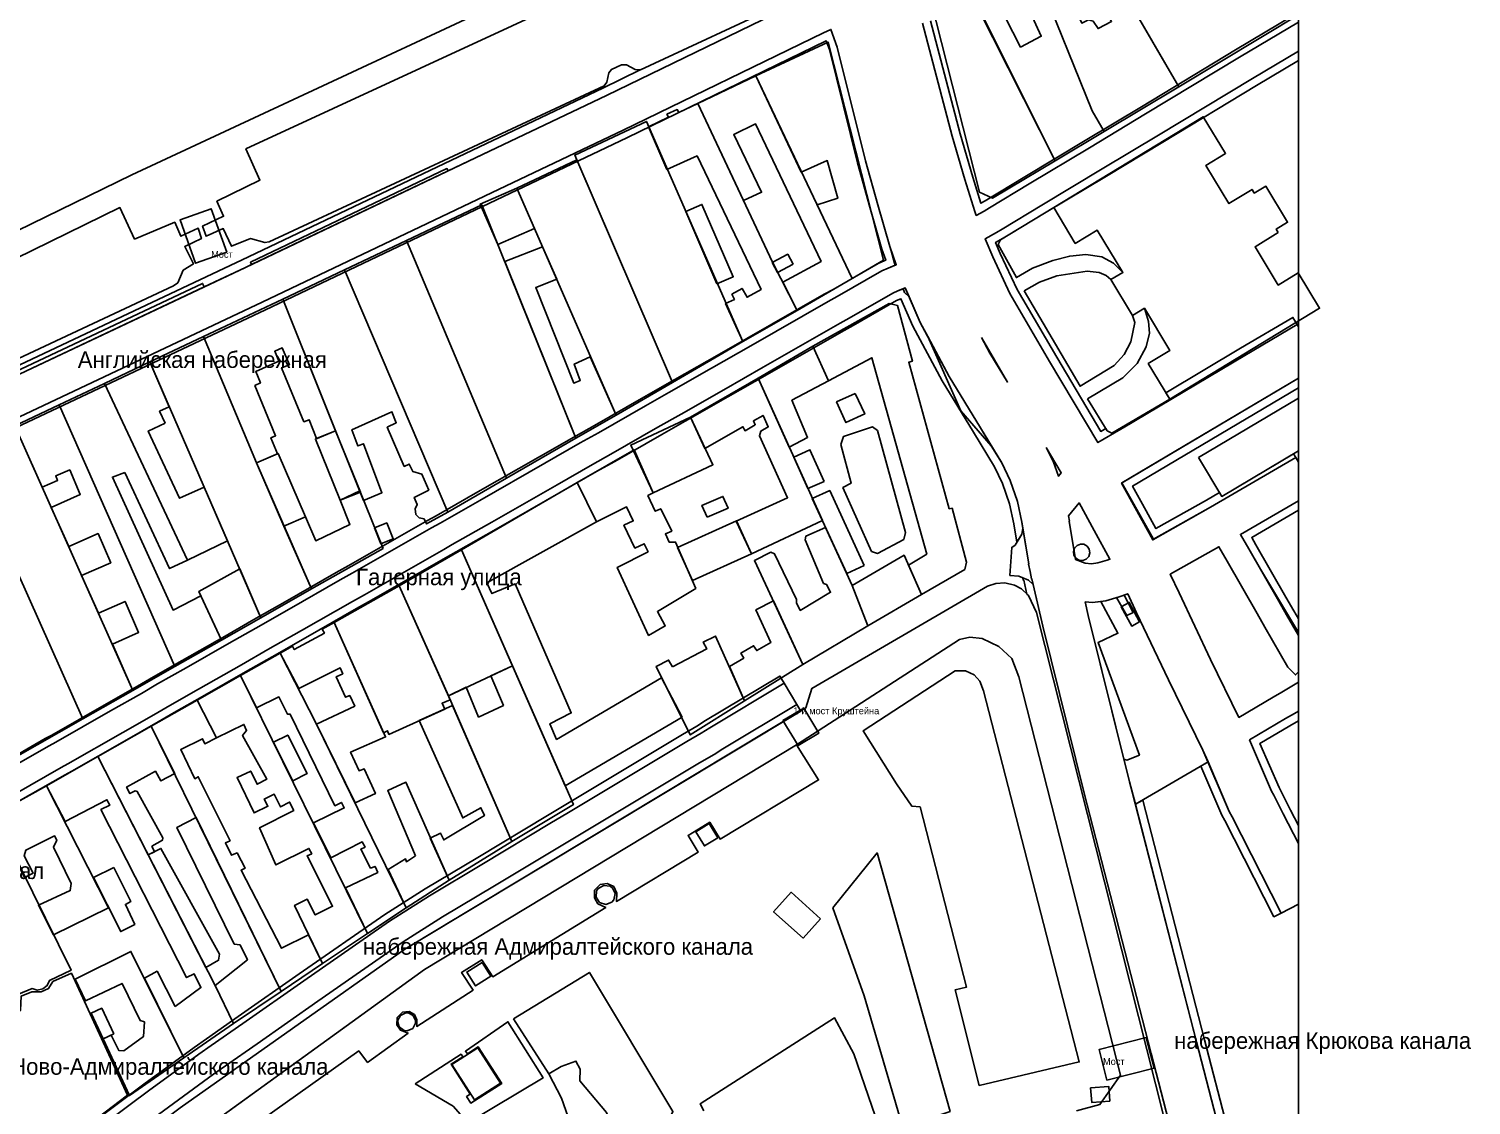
# Model space of a CAD drawing. Extents: x -1571 to 863, y -881 to 2148.
# Drawn here: x 339 to 863, y 1419 to 1810 of the extents above; entities that cross this region are included whole.
import ezdxf

# ---------------------------------------------------------------- set-up
doc = ezdxf.new("R2010")
doc.units = 0
for name, color, linetype in [('AREAS', 62, 'CONTINUOUS'), ('BRIDGES', 34, 'CONTINUOUS'), ('BUILDINGS_CONTEXT', 9, 'CONTINUOUS'), ('LABELS', 7, 'CONTINUOUS'), ('LAND_EDGE', 8, 'CONTINUOUS'), ('ROADS_CITY', 8, 'CONTINUOUS'), ('SIDEWALKS', 9, 'CONTINUOUS'), ('WATER', 5, 'CONTINUOUS')]:
    doc.layers.add(name, color=color, linetype=linetype)

msp = doc.modelspace()

# ---------------------------------------------------------------- linework, layer by layer
at = {"layer": 'AREAS'}
for points in [[(419.7, 1725.3), (420.091, 1724.468), (491.394, 1758.437), (491, 1759.3)], [(691, 1731.7), (697.7, 1719.7), (703.5, 1723.1), (710.9, 1725.9), (717, 1727.5), (722.9, 1728.1), (728.7, 1727.2), (732.9, 1725), (736.3, 1721.6), (727, 1736.9), (719, 1732.1), (711.2, 1745.1), (691.9, 1733.4)], [(652.241, 1729.478), (653.4, 1724.9), (653.647, 1724.192), (654.047, 1724.36)], [(270.5, 1655.5), (271.231, 1654.184), (402.896, 1716.341), (402.3, 1717.6)], [(700.5, 1714.9), (720.8, 1680.3), (733.2, 1687.8), (736.8, 1691.8), (739.2, 1696.4), (740.6, 1703.4), (739.8, 1706), (731.9, 1719), (730.2, 1720.5), (727.7, 1721.6), (723.3, 1722), (712.3, 1720.3), (706.1, 1718.1)], [(656.619, 1715.679), (657.1, 1714.3), (658.722, 1712.751), (657.336, 1715.98)], [(723.5, 1675.7), (730.6, 1664.1), (732.3, 1663.2), (753.3, 1675.6), (745.5, 1688.5), (753.4, 1693.3), (744.1, 1708.6), (745.6, 1703.8), (746, 1699.6), (744.8, 1694.6), (741.5, 1688.5), (736.3, 1683.3)], [(665.471, 1698.332), (677.5, 1671.3), (688.556, 1658.686), (684.63, 1665.195), (673.324, 1683.77)], [(684.963, 1698.004), (688.076, 1692.23), (694.442, 1681.772)], [(763.8, 1654.4), (772.2, 1640.3), (800, 1656.8), (800, 1676)], [(634, 1659.1), (637.7, 1645.1), (634.7, 1643.5), (645.1, 1620.3), (647.2, 1619.6), (656.8, 1624.7), (657.4, 1627.2), (647.3, 1664.2), (645.4, 1665.5), (634.9, 1662)], [(708.505, 1658.065), (711.161, 1652.678), (712.902, 1647.628), (713.958, 1648.881)], [(735.828, 1645.129), (740.755, 1636.083), (747.125, 1624.513), (747.472, 1624.71), (735.893, 1645.168)], [(716.516, 1633.295), (716.932, 1631.288), (716.828, 1631.266), (719.17, 1617.371), (722.684, 1616.077), (724.965, 1615.848), (727.227, 1616.163), (730.632, 1617.159), (731.58, 1617.5), (725.845, 1627.917), (720.403, 1637.907)], [(695.3, 1611.6), (698.6, 1611.3), (702, 1609.9), (703.744, 1608.32), (703.276, 1610.356), (703.117, 1610.329), (702.66, 1613.041), (702.044, 1615.722), (702.202, 1615.758), (700.025, 1628.676), (699.6, 1626.6), (697.2, 1622.6), (696, 1621.8)], [(753.517, 1612.045), (756.685, 1605.332), (768.158, 1581.089), (778.456, 1560.085), (790.808, 1567.373), (794.001, 1569.269), (800, 1572.835), (800, 1576.557), (798.939, 1575.497), (796.187, 1578.249), (787.889, 1592.873), (785.095, 1597.764), (774.198, 1616.758), (771.172, 1622.019)], [(786.232, 1613.868), (792.905, 1602.236), (795.711, 1597.327), (800, 1589.766), (800, 1590.9)], [(722.634, 1602.012), (723.768, 1597.074), (738.741, 1536.682), (740.844, 1528.513), (767.208, 1543.883), (765.375, 1548.148), (752.842, 1573.711), (741.315, 1598.068), (738.065, 1604.953), (734.968, 1603.841), (730.173, 1602.437), (725.235, 1601.752)], [(722.634, 1602.012), (723.768, 1597.074), (736.689, 1544.96), (737.7, 1544.5), (742.3, 1546.4), (727.3, 1587.2), (734.5, 1590.6), (728.341, 1602.183), (725.235, 1601.752)], [(734.01, 1603.56), (737.8, 1597), (740, 1598.2), (736.767, 1604.487), (734.968, 1603.841)], [(631.1, 1490.9), (642.4, 1459), (656.5, 1411.2), (673.6, 1417), (647.1, 1510.9)], [(293.2, 1431.9), (314.7, 1388.7), (321.5, 1392.7), (325.7, 1385.4), (375.1, 1422.9), (354.7, 1467.2), (348, 1464.2), (346.4, 1461.7), (343.7, 1460.4), (340.3, 1460.4), (336.5, 1458.9), (336.2, 1453.8), (334.5, 1451.8), (332.3, 1450.6), (329.6, 1450.4), (327.5, 1451.1), (323.5, 1457.8), (298.9, 1445.4), (301.6, 1439.3), (301.5, 1437.1), (299.9, 1435)], [(515.1, 1450.6), (528, 1430.7), (532.4, 1433.3), (537.8, 1435.3), (539.3, 1432.4), (539.2, 1428.1), (548.9, 1416.7), (551.8, 1410.7), (551.7, 1406), (554.6, 1397.1), (562, 1394), (573, 1417), (542.7, 1467.5)], [(479.5, 1427), (493.3, 1418.9), (498.6, 1412.9), (525.9, 1429.2), (513.1, 1449.6), (497.7, 1438.9), (498.4, 1437.9), (502.3, 1440.5), (510.9, 1427.2), (499.7, 1420), (498.1, 1422.4), (499.4, 1423.3), (492.5, 1434.2), (496.7, 1436.9), (496.1, 1437.8)], [(528, 1430.7), (532.6, 1421.9), (539.6, 1401.9), (542, 1385), (541.9, 1378.6), (540.8, 1373.2), (549.9, 1368.9), (562, 1394), (554.6, 1397.1), (551.7, 1406), (551.8, 1410.7), (548.9, 1416.7), (539.2, 1428.1), (539.3, 1432.4), (537.8, 1435.3), (532.4, 1433.3)]]:
    msp.add_lwpolyline(points, close=True, dxfattribs=at)
msp.add_lwpolyline([(406.4, 1401.7), (459, 1439), (462.2, 1434.8), (476.9, 1445.5), (474.1, 1446.5), (472.8, 1448.5), (472.9, 1451.1), (474.9, 1453.1), (477.3, 1453.3), (479.2, 1452.2), (480.1, 1450.3), (480, 1447.9), (500.5, 1461.1), (496.3, 1467.5), (503.6, 1472.1), (507.6, 1465.9), (548.6, 1491.1), (545.8, 1492.4), (544.5, 1494.6), (544.6, 1497.4), (546.6, 1499.4), (549.2, 1499.8), (551.5, 1498.7), (552.6, 1496.3), (552.5, 1493.3), (582.2, 1511.2), (578.5, 1517.2), (586.4, 1522), (590.1, 1515.9), (625.9, 1537.4), (617.8, 1550.1), (482.9, 1468.6), (400.539, 1409.036)], dxfattribs=at)
at = {"layer": 'BRIDGES'}
for points in [[(411.055, 1728.904), (405.455, 1744.704), (394.145, 1740.696), (399.745, 1724.896)], [(612.934, 1558.924), (618.434, 1549.824), (625.966, 1554.376), (620.466, 1563.476)], [(730.533, 1428.331), (747.633, 1432.731), (744.767, 1443.869), (727.667, 1439.469)]]:
    msp.add_lwpolyline(points, close=True, dxfattribs=at)
at = {"layer": 'BUILDINGS_CONTEXT'}
for points in [[(748.2, 1872), (733, 1863), (733.3, 1862.5), (718.9, 1853.9), (756.6, 1789), (801.3, 1815.8), (762.6, 1879.8), (748.5, 1871.5)], [(729.5, 1772.8), (756.6, 1789), (726.4, 1841), (720.6, 1837.5), (721.9, 1835), (720.8, 1832.3), (732.2, 1812.7), (727.3, 1810.1), (725.5, 1812.8), (723.8, 1813.3), (721.4, 1812.1), (711.7, 1832.1), (705.7, 1828.5), (725.2, 1780.2)], [(677.7, 1829.5), (668.3, 1823.9), (666.6, 1820.3), (684.3, 1750.7), (689, 1748.5), (711.7, 1762.1)], [(711.7, 1762.1), (729.5, 1772.8), (725.2, 1780.2), (705.7, 1828.5), (698.9, 1824.4), (706.7, 1807.3), (699.2, 1803.4), (690.9, 1819.5), (684.9, 1815.8)], [(638.1, 1719.4), (649.4, 1726), (629.3, 1805.2), (603.1, 1792.9), (619.6, 1758), (629, 1762.2), (632.9, 1748.5), (625.3, 1746.1)], [(638.1, 1719.4), (603.1, 1792.9), (582.1, 1782.9), (598.6, 1747.7), (605.2, 1750.7), (595.1, 1771.7), (603, 1775.5), (626.8, 1725.6), (612.9, 1718), (618.1, 1707.8)], [(609.2, 1725.3), (582.1, 1782.9), (575.1, 1779.6), (574.6, 1780.7), (570.8, 1779), (571.4, 1777.9), (564.2, 1774.5), (570.8, 1759), (581.8, 1763.9), (605, 1715.4), (599.9, 1712.6), (598.1, 1715.8), (594.4, 1713.7), (595.3, 1711.8), (592.1, 1710.3), (598.4, 1696.5), (618.1, 1707.8)], [(572.8, 1681.6), (598.4, 1696.5), (563.4, 1776.4), (537.4, 1764.2)], [(792.7, 1736.1), (792, 1737.3), (796.1, 1739.8), (788.2, 1752.9), (784, 1750.4), (783.2, 1751.7), (774.8, 1746.6), (766.4, 1760.4), (773.6, 1764.8), (765.5, 1778.1), (711.2, 1745.1), (719, 1732.1), (727, 1736.9), (736.3, 1721.6), (731.9, 1719), (739.8, 1706), (744.1, 1708.6), (753.4, 1693.3), (745.5, 1688.5), (753.3, 1675.6), (807.7, 1708.6), (799.9, 1721.4), (792.7, 1717), (784.3, 1730.9)], [(516.4, 1752.2), (552.4, 1669.8), (572.8, 1681.6), (538.1, 1762.5)], [(522.819, 1737.527), (516.4, 1752.2), (503.081, 1746.373), (509.5, 1731.7)], [(476.3, 1733.2), (512.6, 1646.9), (537.8, 1661.4), (503.6, 1746.1)], [(577.631, 1743.759), (589, 1717.5), (594.872, 1720.042), (583.503, 1746.301)], [(491.3, 1634.6), (512.6, 1646.9), (476.3, 1733.2), (453.8, 1722.5)], [(525.7, 1730.9), (512, 1725.5), (537.8, 1661.4), (552.4, 1669.8), (543, 1691), (537.2, 1688.3), (539.4, 1682.4), (537, 1681.4), (523.2, 1716.1), (530.9, 1719.1)], [(616.618, 1724.565), (614.699, 1728.202), (609.081, 1725.237), (611, 1721.6)], [(480.9, 1632.5), (482.7, 1632.1), (483.6, 1630.3), (491.3, 1634.6), (453.8, 1722.5), (431.4, 1711.9), (460.7, 1638.8), (467.4, 1641.6), (460.7, 1659.4), (458.7, 1658.6), (456.5, 1664.5), (471, 1671), (472.6, 1667), (469.3, 1665.4), (475.5, 1651.2), (477.3, 1652), (478.6, 1649.3), (481.9, 1648.4), (484.4, 1642.6), (479.1, 1639.9), (480.2, 1637.4), (479.4, 1635.8), (479.7, 1633.7)], [(431.4, 1711.9), (402.6, 1698.3), (421.9, 1652.5), (429.5, 1655.7), (427.1, 1661.6), (428.8, 1662.3), (421.3, 1680.5), (423.3, 1681.5), (421.6, 1685.6), (430, 1689.4), (428.5, 1693), (431.2, 1694.2), (433.8, 1688.1), (431, 1687), (439.1, 1667.4), (441, 1668.1), (443.7, 1661.3), (450.6, 1664.1)], [(629.5, 1682.3), (645.2, 1690.6), (665.1, 1619.3), (658.5, 1615.3), (663.2, 1604.7), (679, 1613.8), (679.5, 1616.4), (674.3, 1636), (673.3, 1635.8), (658.6, 1689), (659.9, 1689.4), (654.5, 1709.6), (651.5, 1710.3), (623.8, 1694.8)], [(423.4, 1596.2), (441.8, 1606.7), (421.9, 1652.5), (402.6, 1698.3), (383.1, 1689.1)], [(629.5, 1682.3), (623.8, 1694.8), (603.9, 1683.2), (615.2, 1658.2), (621.9, 1661.7), (616.2, 1675.2)], [(388.7, 1666.9), (386.7, 1671.2), (390.2, 1672.8), (383.1, 1689.1), (366.7, 1681.3), (396.8, 1617.1), (411.4, 1624.2), (402.9, 1643.6), (393.9, 1639.6), (382.6, 1664)], [(374.1, 1649), (390.3, 1614.1), (396.8, 1617.1), (366.7, 1681.3), (350.2, 1673.5), (392.2, 1578.5), (409.2, 1588.1), (401.7, 1604.2), (391.6, 1599), (369.6, 1647.3)], [(627.3, 1631.5), (603.9, 1683.2), (579.4, 1669.1), (584.6, 1657.7), (598.4, 1665.6), (599.2, 1664.1), (601.1, 1665.2), (602.9, 1666.3), (602.2, 1667.7), (605.7, 1669.7), (607.6, 1665.5), (604.9, 1664), (604.4, 1662.3), (614.6, 1639.8), (595.9, 1631.3), (601.5, 1619.4)], [(639.2, 1677.7), (632.4, 1674.6), (635.816, 1667.107), (642.616, 1670.207)], [(377, 1569.8), (392.2, 1578.5), (350.2, 1673.5), (334.1, 1665.9), (344.1, 1643.6), (349.7, 1646.1), (349, 1647.7), (354.1, 1649.9), (357.9, 1641), (347.3, 1636.3), (353.7, 1622.1), (364.4, 1626.8), (369, 1616.2), (358.4, 1611.6), (364.5, 1597.9), (374.2, 1602.2), (379.1, 1590.9), (369.6, 1586.7)], [(358.8, 1559.5), (377, 1569.8), (334.1, 1665.9), (315.3, 1657)], [(565.8, 1641.6), (587.524, 1651.805), (579.4, 1669.1), (557.676, 1658.895)], [(459.571, 1641.876), (450.6, 1664.1), (443.229, 1661.124), (452.2, 1638.9)], [(315.3, 1657), (268.9, 1635), (286.8, 1595.7), (316.8, 1535.7), (358.8, 1559.5)], [(421.9, 1652.5), (431.8, 1629.5), (439.615, 1632.864), (429.715, 1655.864)], [(565.8, 1641.6), (558.9, 1657.2), (538.3, 1645.3), (545.3, 1631), (556.2, 1636.5), (558.6, 1631.4), (555.2, 1629.8), (559.2, 1621.5), (562.6, 1623.1), (564, 1620.2), (552.8, 1614.5), (564.2, 1589.8), (570.2, 1593.3), (567.4, 1598.5), (581.3, 1606.9), (574, 1623.7), (571.6, 1623.7), (570.3, 1626.7), (572.6, 1627.7), (568.6, 1635.8), (566.6, 1634.9), (563.9, 1640.6)], [(627.839, 1645.712), (622.7, 1657.2), (616.861, 1654.588), (622, 1643.1)], [(538.3, 1645.3), (496.3, 1620.9), (533.9, 1535.2), (576.3, 1560.2), (568.8, 1574.4), (530.8, 1552.1), (528.3, 1557.7), (536.1, 1561.7), (515.8, 1608.5), (507.3, 1605), (505.5, 1608.9), (545.3, 1631)], [(467.8, 1621.4), (459.4, 1642.3), (452.2, 1638.9), (455.8, 1630.1), (443.4, 1624.2), (439.6, 1632.9), (431.8, 1629.5), (441.8, 1606.7)], [(585.4, 1632.7), (593, 1636), (591.128, 1640.312), (583.528, 1637.012)], [(642.402, 1615.196), (629.9, 1642.4), (623.598, 1639.504), (636.1, 1612.3)], [(464.7, 1628.9), (467, 1623.1), (471.419, 1624.852), (469.119, 1630.652)], [(580.1, 1609.8), (601.5, 1619.4), (596.118, 1631.398), (574.718, 1621.798)], [(643.8, 1593.3), (638, 1607.9), (628.4, 1629), (621.2, 1625.8), (621, 1624.5), (627.7, 1608.7), (628.8, 1608.3), (630.2, 1605.5), (619.2, 1598.9), (617.9, 1601.6), (617.9, 1602.9), (609.9, 1619.5), (608.5, 1620), (602.6, 1617), (620.1, 1579.3)], [(719.3, 1617.8), (720.4, 1617.1), (721.8, 1617), (723, 1617.5), (723.9, 1618.5), (724.3, 1619.8), (724.1, 1621.1), (723.4, 1622.2), (722.2, 1622.9), (720.9, 1623), (719.7, 1622.5), (718.8, 1621.5), (718.4, 1620.2), (718.5, 1618.9)], [(473.7, 1607.8), (491.5, 1567.9), (514.8, 1578.8), (496.3, 1620.9)], [(663.2, 1604.7), (656.9, 1618.9), (638, 1607.9), (643.8, 1593.3)], [(415.8, 1614), (401, 1605.8), (409.2, 1588.1), (423.4, 1596.2)], [(473.7, 1607.8), (450, 1594.5), (468, 1554.5), (469.4, 1555.2), (469.9, 1553.9), (490.2, 1563.1), (489.2, 1565.2), (492.1, 1566.5)], [(620.1, 1579.3), (609.5, 1602.4), (603.1, 1599.1), (608.5, 1587.2), (603.4, 1584.3), (602.3, 1586.1), (597.7, 1583.4), (598.7, 1581.6), (593.5, 1578.6), (599, 1566.1)], [(742.4, 1594.8), (738.6, 1601.8), (735.731, 1600.243), (739.531, 1593.243)], [(434.9, 1585.9), (430.4, 1583.4), (437.2, 1570.5), (452.2, 1578.1), (453.2, 1575.9), (450.8, 1574.8), (454.2, 1567.4), (455.7, 1568), (457.5, 1564.2), (443.6, 1557.6), (457.7, 1529), (465, 1532.4), (460.9, 1541.4), (459.1, 1540.7), (456, 1547.4), (468.7, 1553), (450, 1594.5), (445.7, 1592.1), (446.5, 1590.7), (435.6, 1584.7)], [(572.8, 1578.4), (571.4, 1580.9), (566.9, 1578.5), (579.3, 1553.7), (599, 1566.1), (588.5, 1589.6), (584, 1587.4), (585.3, 1584.9)], [(430.4, 1583.4), (416.1, 1575.3), (421.9, 1563.5), (430, 1567.5), (433.1, 1561.3), (434.1, 1561.2), (450.3, 1528), (452.7, 1529.2), (453.7, 1527.2), (442.5, 1521.8), (448.8, 1509.1), (460.2, 1514.9), (461.3, 1513), (459.7, 1512.2), (463.3, 1505.4), (464.9, 1506), (465.9, 1503.8), (454.2, 1498.2), (462.1, 1481.6), (476.2, 1491), (443.6, 1557.6)], [(491.5, 1567.9), (514.6, 1515), (536.9, 1528.4), (514.8, 1578.8), (506.9, 1575.1), (511.5, 1564.4), (502.5, 1560.2), (498, 1571)], [(679.2, 1577), (675.4, 1577), (642.1, 1555.2), (654.1, 1535.9), (659.7, 1527.9), (662.7, 1527.6), (679.6, 1462.2), (675.5, 1461.2), (684.1, 1426.5), (720.5, 1435), (685.7, 1569.7), (684.4, 1573.2), (682.3, 1575.5)], [(416.1, 1575.3), (400.3, 1566.3), (407.3, 1552.7), (417.3, 1557.5), (418.3, 1555.3), (416.8, 1553.5), (425.6, 1537.6), (422.1, 1535.8), (419.8, 1540.6), (414.8, 1538.2), (421, 1525.4), (426, 1527.8), (424.7, 1530.4), (428.3, 1532.2), (430.6, 1527.6), (433.9, 1529.3), (435.4, 1526.3), (423, 1520), (428.9, 1506.5), (440.9, 1512.5), (441.9, 1510.6), (440.2, 1509.8), (449.5, 1491.5), (443.2, 1488.4), (440.2, 1494.1), (435.7, 1491.8), (445.8, 1470.7), (462.1, 1481.6)], [(400.3, 1566.3), (383.7, 1556.9), (430.8, 1460.6), (445.8, 1470.7), (440.8, 1481.1), (431, 1476.3), (416.3, 1504.6), (417.7, 1505.3), (414.8, 1510.9), (412.8, 1510), (410.6, 1514.5), (412.3, 1515.3), (400.7, 1538.5), (399.5, 1537.8), (394.4, 1548.4), (402.3, 1552.3), (403.1, 1550.5), (407.3, 1552.7)], [(514.6, 1515), (493, 1564.4), (480.9, 1558.9), (496.7, 1523.6), (503.3, 1527.3), (504.6, 1524.4), (489.8, 1515.6), (488.6, 1518.1), (484.9, 1516.2), (491.8, 1501)], [(383.9, 1513.3), (387.7, 1515.5), (387.9, 1516.3), (378.6, 1533.2), (377.8, 1533.4), (375.9, 1532.4), (374.7, 1534.8), (385.2, 1540.5), (387.2, 1537), (392.2, 1539.7), (383.7, 1556.9), (364.3, 1545.9), (382.6, 1510.2), (384.9, 1511.3)], [(435, 1537.1), (440.2, 1539.7), (433.24, 1553.62), (428.04, 1551.02)], [(392.3, 1455.1), (385.8, 1467.9), (381.2, 1465.4), (395.5, 1436.5), (413.5, 1449), (406.9, 1462.8), (364.3, 1545.9), (345.7, 1535.2), (352.4, 1522.3), (367.6, 1530.2), (368.6, 1528.2), (365.4, 1526.6), (396.5, 1465.6), (399.2, 1467), (401.7, 1462)], [(326.6, 1524.7), (337.7, 1502), (340.8, 1503.5), (337.5, 1509.8), (338.2, 1511.9), (348.5, 1517.1), (349.4, 1515.5), (348.2, 1513), (354.6, 1499.8), (354.3, 1497.2), (342.7, 1491.9), (348.2, 1481.2), (368.2, 1490.9), (345.7, 1535.2)], [(479.6, 1509.8), (476.3, 1507.7), (476, 1508.7), (469.7, 1504.8), (476.2, 1491), (491.8, 1501), (476.1, 1536.5), (469.5, 1533.5)], [(430.8, 1460.6), (400, 1523.7), (392.9, 1520.1), (413.8, 1477.8), (415.9, 1477.5), (418.6, 1472.1), (406.9, 1462.8), (413.5, 1449)], [(589.3, 1516.4), (586.138, 1521.5), (581.3, 1518.5), (584.462, 1513.4)], [(408.4, 1474.1), (387.2, 1512.5), (382.6, 1510.2), (403.5, 1469.3), (408.1, 1471.9)], [(370.1, 1505.6), (362.7, 1501.9), (372.6, 1482.3), (377.7, 1484.9), (374.3, 1492.2), (376.2, 1493.2)], [(545.1, 1494.8), (546.4, 1492.9), (548.6, 1492.2), (550.8, 1493), (551.5, 1493.9), (552, 1496.1), (551.1, 1498.1), (550.2, 1498.8), (547.9, 1499.1), (545.9, 1498), (545.3, 1497.1)], [(626.6, 1487), (615.9, 1496.6), (609.561, 1489.535), (620.261, 1479.935)], [(381.2, 1449.5), (380.8, 1444.2), (373.7, 1439), (371.9, 1439.2), (369.1, 1444.7), (366.2, 1443.4), (375.8, 1422.8), (395.5, 1436.5), (376.3, 1475.1), (356.1, 1465.1), (359.8, 1457.2), (373.1, 1463.5), (379.6, 1450.1)], [(503.713, 1471.108), (498.2, 1467.6), (501.387, 1462.592), (506.9, 1466.1)], [(370.1, 1445.2), (365.7, 1454.5), (361.817, 1452.663), (366.217, 1443.363)], [(473.7, 1447.7), (475.5, 1446.4), (476.6, 1446.3), (478.6, 1447.2), (479.6, 1449.1), (479.6, 1450), (478.7, 1451.8), (477.1, 1452.7), (476.1, 1452.8), (474.1, 1451.9), (473.1, 1449.9)], [(492.8, 1434.1), (501.01, 1421.284), (510.4, 1427.3), (502.19, 1440.116)], [(731.6, 1420.8), (731.2, 1426.1), (724.607, 1425.602), (725.007, 1420.302)]]:
    msp.add_lwpolyline(points, close=True, dxfattribs=at)
msp.add_lwpolyline([(335.5, 1459.6), (340.5, 1461.6), (342.3, 1461), (344.3, 1461.5), (345.9, 1462.7), (346.8, 1464.6), (354.6, 1468.3), (326.6, 1524.7)], dxfattribs=at)
at = {"layer": 'LAND_EDGE'}
for points in [[(334.3, 1373.5), (394.2, 1418.4), (475.7, 1475.9), (621.3, 1563.5), (623.4, 1570.6), (687.2, 1607.7), (690.2, 1608.7), (693.5, 1608.9), (697, 1608.1), (699.5, 1606.7), (702, 1604.3), (705, 1598.1), (751.2, 1415.1), (794.6, 1245.3), (796.5, 1242), (797.9, 1240.8), (800, 1239.9), (800, 1931.9)], [(573.9, 1849.1), (376.6, 1757), (178.3, 1660.2)], [(614.3, 1819.8), (561.2, 1795.1), (559.3, 1795.2), (556.2, 1796.9), (554.3, 1797), (550.7, 1795.3), (549.8, 1794), (549, 1790.7), (548.1, 1789.3), (426.5, 1732.7), (424.9, 1732.4), (419.7, 1733.9), (412.8, 1731.1), (409.8, 1737.5), (403.6, 1734.7), (402.3, 1738.4), (409.9, 1742), (407.5, 1747.4), (423.1, 1755.1), (418, 1766.4), (578, 1840.5)], [(182.4, 1652.1), (372.3, 1745.1), (377.6, 1733.7), (392.2, 1739.8), (394.4, 1734.7), (400.7, 1737.6), (401.9, 1733.9), (395.8, 1731), (399, 1724.7), (395.2, 1722.4), (393.3, 1717.8), (391.8, 1716.7), (271.1, 1660.2)], [(719.5, 1417.2), (728, 1419.5), (735.4, 1430.2), (698.6, 1574.8), (696, 1581.4), (691.3, 1585.8), (685.2, 1588.7), (680.8, 1589.2), (677, 1588.4), (617.8, 1550.1), (482.9, 1468.6), (369.1, 1386.3)], [(584.2, 1417.2), (582.9, 1419.8), (631.7, 1451), (638.7, 1437.9), (651.7, 1400)]]:
    msp.add_lwpolyline(points, dxfattribs=at)
at = {"layer": 'ROADS_CITY'}
for points in [[(621.54, 1821.096), (548.866, 1785.809), (508.99, 1766.82), (417.901, 1723.425), (217.305, 1628.727)], [(771.132, 1411.019), (763.03, 1442.324), (738.741, 1536.682), (723.768, 1597.074), (722.634, 1602.012), (725.235, 1601.752), (730.173, 1602.437), (734.968, 1603.841), (738.065, 1604.953), (741.315, 1598.068), (752.842, 1573.711), (765.375, 1548.148), (774.927, 1525.927), (775.953, 1523.988), (779.327, 1517.341), (793.8, 1489.057), (800, 1492.23), (800, 1514.259), (794.473, 1525.059), (791.047, 1531.812), (790.273, 1533.273), (782.272, 1551.887), (795.392, 1559.627), (798.599, 1561.531), (800, 1562.365), (800, 1572.835), (794.001, 1569.269), (790.808, 1567.373), (778.456, 1560.085), (768.158, 1581.089), (756.685, 1605.332), (753.517, 1612.045), (771.172, 1622.019), (774.198, 1616.758), (785.095, 1597.764), (787.889, 1592.873), (796.187, 1578.249), (798.939, 1575.497), (800, 1576.557), (800, 1589.766), (795.711, 1597.327), (792.905, 1602.236), (782.002, 1621.242), (778.981, 1626.493), (800, 1638.704), (800, 1652.772), (799.077, 1654.36), (768.12, 1636.374), (747.125, 1624.513), (740.755, 1636.083), (735.828, 1645.129), (800, 1683.248), (800, 1701.893), (799.528, 1702.692), (780.539, 1691.46), (736.408, 1665.202), (735.511, 1664.703), (727.247, 1659.798), (709.725, 1689.313), (695.33, 1713.962), (689.06, 1727.272), (686.311, 1733.753), (690.469, 1736.113), (692.521, 1737.345), (706.919, 1746.043), (728.817, 1759.142), (749.225, 1771.447), (783.314, 1792.04), (800, 1801.964), (800, 1812.436), (778.686, 1799.76), (744.575, 1779.153), (724.183, 1766.858), (702.281, 1753.757), (687.879, 1745.055), (685.931, 1743.887), (683.073, 1742.264), (682.565, 1743.689), (678.942, 1755.343), (674.394, 1771.064), (663.594, 1812.062)], [(223.295, 1616.073), (423.899, 1710.775), (515.01, 1754.18), (554.934, 1773.191), (627.66, 1808.504), (630.36, 1809.818), (632.65, 1803.352), (642.878, 1762.142), (647.322, 1746.081), (651.705, 1730.998), (654.047, 1724.36), (651.144, 1723.143), (648.785, 1722.132), (632.601, 1712.826), (629.306, 1711.029), (601.264, 1695.005), (586.964, 1686.805), (571.577, 1678.013), (563.075, 1673.211), (545.981, 1663.415), (539.38, 1659.714), (526.463, 1652.305), (502.869, 1638.808), (488.505, 1630.628), (485.399, 1628.925), (456.585, 1612.417), (452.285, 1610.017), (433.774, 1599.411), (421.574, 1592.511), (411.967, 1587.007), (396.375, 1578.111), (385.952, 1572.198), (380.153, 1568.799), (368.873, 1562.41), (349.01, 1551.031), (346.609, 1549.731), (329.469, 1539.908)], [(333.931, 1532.092), (350.991, 1541.869), (353.39, 1543.169), (373.327, 1554.59), (384.647, 1561.001), (390.448, 1564.402), (400.825, 1570.289), (416.433, 1579.193), (426.026, 1584.689), (438.226, 1591.589), (456.715, 1602.183), (461.015, 1604.583), (489.801, 1621.075), (492.895, 1622.772), (507.331, 1630.992), (530.937, 1644.495), (543.82, 1651.886), (550.419, 1655.585), (567.525, 1665.389), (576.023, 1670.187), (591.436, 1678.995), (605.736, 1687.195), (633.694, 1703.171), (636.999, 1704.974), (652.815, 1714.068), (654.656, 1714.857), (657.336, 1715.98), (662.739, 1703.398), (673.324, 1683.77), (684.63, 1665.195), (692.335, 1652.419), (695.439, 1646.122), (698.087, 1638.443), (699.645, 1630.93), (702.202, 1615.758), (702.044, 1615.722), (702.66, 1613.041), (703.117, 1610.329), (703.276, 1610.356), (707.232, 1593.126), (722.259, 1532.518), (746.57, 1438.076), (754.668, 1406.781)], [(388.073, 1417.28), (406.224, 1430.544), (410.581, 1433.614), (422.077, 1441.611), (444.174, 1457.109), (475.095, 1478.554), (489.362, 1487.669), (508.309, 1498.937), (533.616, 1514.142), (539.115, 1517.441), (582.594, 1543.528), (587.929, 1546.649), (591.151, 1548.663), (617.989, 1564.788), (613.354, 1572.502), (586.449, 1556.337), (583.271, 1554.351), (578.006, 1551.272), (534.485, 1525.159), (528.984, 1521.858), (503.691, 1506.663), (484.638, 1495.331), (470.105, 1486.046), (439.026, 1464.491), (416.923, 1448.989), (405.419, 1440.986), (400.976, 1437.856), (382.727, 1424.52), (376.007, 1419.505), (351.414, 1401.11)]]:
    msp.add_lwpolyline(points, dxfattribs=at)
for points in [[(684.963, 1698.004), (694.442, 1681.772), (688.076, 1692.23)], [(708.505, 1658.065), (713.958, 1648.881), (712.902, 1647.628), (711.161, 1652.678)], [(716.516, 1633.295), (720.403, 1637.907), (725.845, 1627.917), (731.58, 1617.5), (730.632, 1617.159), (727.227, 1616.163), (724.965, 1615.848), (722.684, 1616.077), (719.17, 1617.371), (716.828, 1631.266), (716.932, 1631.288)]]:
    msp.add_lwpolyline(points, close=True, dxfattribs=at)
at = {"layer": 'SIDEWALKS'}
for points in [[(614.3, 1819.8), (561.2, 1795.1), (561.14, 1795.103), (547.566, 1788.512), (507.7, 1769.528), (416.615, 1726.135), (216.021, 1631.438)], [(270.5, 1655.5), (402.3, 1717.6), (402.896, 1716.341), (417.901, 1723.425), (420.091, 1724.468), (419.7, 1725.3), (491, 1759.3), (491.394, 1758.437), (508.99, 1766.82), (548.866, 1785.809), (621.54, 1821.096)], [(663.594, 1812.062), (674.394, 1771.064), (678.942, 1755.343), (682.565, 1743.689), (683.073, 1742.264), (685.931, 1743.887), (687.879, 1745.055), (702.281, 1753.757), (724.183, 1766.858), (744.575, 1779.153), (778.686, 1799.76), (800, 1812.436)], [(798.745, 1815.18), (777.144, 1802.333), (743.025, 1781.721), (722.639, 1769.43), (700.736, 1756.328), (686.331, 1747.625), (684.774, 1746.691), (681.815, 1756.206), (677.285, 1771.863), (666.486, 1812.86)], [(329.469, 1539.908), (346.609, 1549.731), (349.01, 1551.031), (368.873, 1562.41), (380.153, 1568.799), (385.952, 1572.198), (396.375, 1578.111), (411.967, 1587.007), (421.574, 1592.511), (433.774, 1599.411), (452.285, 1610.017), (456.585, 1612.417), (485.399, 1628.925), (488.505, 1630.628), (502.869, 1638.808), (526.463, 1652.305), (539.38, 1659.714), (545.981, 1663.415), (563.075, 1673.211), (571.577, 1678.013), (586.964, 1686.805), (601.264, 1695.005), (629.306, 1711.029), (632.601, 1712.826), (648.785, 1722.132), (651.144, 1723.143), (653.647, 1724.192), (653.4, 1724.9), (652.241, 1729.478), (651.705, 1730.998), (647.322, 1746.081), (642.878, 1762.142), (632.65, 1803.352), (630.36, 1809.818), (627.66, 1808.504), (554.934, 1773.191), (515.01, 1754.18), (423.899, 1710.775), (223.295, 1616.073)], [(224.579, 1613.362), (425.185, 1708.065), (516.3, 1751.472), (556.234, 1770.488), (628.653, 1805.651), (629.773, 1802.487), (639.976, 1761.381), (644.436, 1745.262), (648.847, 1730.079), (650.276, 1726.032), (649.973, 1725.906), (647.442, 1724.821), (631.135, 1715.444), (627.843, 1713.649), (599.774, 1697.609), (585.474, 1689.409), (570.096, 1680.621), (561.591, 1675.819), (544.502, 1666.025), (537.9, 1662.324), (524.972, 1654.908), (501.382, 1641.414), (487.041, 1633.247), (483.932, 1631.542), (455.108, 1615.029), (450.808, 1612.628), (432.29, 1602.018), (420.09, 1595.118), (410.478, 1589.611), (394.891, 1580.719), (384.453, 1574.797), (378.655, 1571.398), (367.388, 1565.017), (347.549, 1553.652), (345.149, 1552.352), (327.982, 1542.514)], [(335.418, 1529.486), (352.451, 1539.248), (354.851, 1540.548), (374.812, 1551.983), (386.145, 1558.402), (391.947, 1561.803), (402.309, 1567.681), (417.922, 1576.589), (427.51, 1582.082), (439.71, 1588.982), (458.192, 1599.572), (462.492, 1601.971), (491.268, 1618.458), (494.359, 1620.153), (508.818, 1628.386), (532.428, 1641.892), (545.3, 1649.276), (551.898, 1652.975), (569.009, 1662.781), (577.504, 1667.579), (592.926, 1676.391), (607.226, 1684.591), (635.157, 1700.551), (638.465, 1702.356), (654.158, 1711.379), (655.753, 1712.063), (660.035, 1702.092), (670.721, 1682.277), (682.064, 1663.641), (689.701, 1650.978), (692.665, 1644.966), (695.189, 1637.646), (696.696, 1630.376), (697.83, 1623.649), (699.6, 1626.6), (700.025, 1628.676), (699.645, 1630.93), (698.087, 1638.443), (695.439, 1646.122), (692.335, 1652.419), (688.556, 1658.686), (677.5, 1671.3), (665.471, 1698.332), (662.739, 1703.398), (658.722, 1712.751), (657.1, 1714.3), (656.619, 1715.679), (654.656, 1714.857), (652.815, 1714.068), (636.999, 1704.974), (633.694, 1703.171), (605.736, 1687.195), (591.436, 1678.995), (576.023, 1670.187), (567.525, 1665.389), (550.419, 1655.585), (543.82, 1651.886), (530.937, 1644.495), (507.331, 1630.992), (492.895, 1622.772), (489.801, 1621.075), (461.015, 1604.583), (456.715, 1602.183), (438.226, 1591.589), (426.026, 1584.689), (416.433, 1579.193), (400.825, 1570.289), (390.448, 1564.402), (384.647, 1561.001), (373.327, 1554.59), (353.39, 1543.169), (350.991, 1541.869), (333.931, 1532.092)], [(351.414, 1401.11), (376.007, 1419.505), (382.727, 1424.52), (400.976, 1437.856), (405.419, 1440.986), (416.923, 1448.989), (439.026, 1464.491), (470.105, 1486.046), (484.638, 1495.331), (503.691, 1506.663), (528.984, 1521.858), (534.485, 1525.159), (578.006, 1551.272), (583.271, 1554.351), (586.449, 1556.337), (613.354, 1572.502), (611.809, 1575.074), (584.881, 1558.895), (581.718, 1556.918), (576.477, 1553.853), (532.941, 1527.731), (527.439, 1524.43), (502.152, 1509.238), (483.063, 1497.885), (468.442, 1488.544), (437.31, 1466.952), (415.205, 1451.449), (403.699, 1443.444), (399.227, 1440.294), (380.945, 1426.933), (374.211, 1421.908), (349.623, 1403.517)], [(335.988, 1374.765), (394.2, 1418.4), (475.7, 1475.9), (489.648, 1484.292), (490.937, 1485.115), (497.879, 1489.244), (619.436, 1562.379), (617.989, 1564.788), (591.151, 1548.663), (587.929, 1546.649), (582.594, 1543.528), (539.115, 1517.441), (533.616, 1514.142), (508.309, 1498.937), (489.362, 1487.669), (475.095, 1478.554), (444.174, 1457.109), (422.077, 1441.611), (410.581, 1433.614), (406.224, 1430.544), (388.073, 1417.28), (381.393, 1412.295), (356.786, 1393.89), (329.086, 1373.389)]]:
    msp.add_lwpolyline(points, dxfattribs=at)
for points in [[(686.311, 1733.753), (689.06, 1727.272), (695.33, 1713.962), (709.725, 1689.313), (727.247, 1659.798), (735.511, 1664.703), (736.408, 1665.202), (780.539, 1691.46), (799.528, 1702.692), (798, 1705.274), (779.008, 1694.04), (751.902, 1677.912), (753.3, 1675.6), (732.3, 1663.2), (730.6, 1664.1), (730.072, 1664.963), (728.295, 1663.909), (712.31, 1690.835), (697.987, 1715.36), (691.799, 1728.498), (690.116, 1732.464), (691.981, 1733.522), (694.069, 1734.775), (708.464, 1743.472), (730.361, 1756.57), (750.775, 1768.879), (784.856, 1789.467), (800, 1798.474), (800, 1801.964), (783.314, 1792.04), (749.225, 1771.447), (728.817, 1759.142), (706.919, 1746.043), (692.521, 1737.345), (690.469, 1736.113)], [(735.893, 1645.168), (747.472, 1624.71), (768.12, 1636.374), (799.077, 1654.36), (798.26, 1655.767), (772.2, 1640.3), (771.353, 1641.722), (766.629, 1638.977), (748.29, 1628.617), (743.387, 1637.524), (739.845, 1644.026), (800, 1679.758), (800, 1683.248)], [(778.981, 1626.493), (782.002, 1621.242), (786.232, 1613.868), (800, 1590.9), (800, 1595.846), (798.318, 1598.811), (795.509, 1603.727), (784.603, 1622.736), (783.071, 1625.399), (800, 1635.235), (800, 1638.704)], [(700.009, 1610.72), (700.159, 1609.83), (700.313, 1609.856), (701.472, 1604.807), (702, 1604.3), (705, 1598.1), (751.2, 1415.1), (790.976, 1259.48), (792.613, 1259.934), (791.289, 1264.701), (783.172, 1296.168), (776.773, 1320.765), (769.468, 1348.981), (754.668, 1406.781), (746.57, 1438.076), (722.259, 1532.518), (707.232, 1593.126), (703.744, 1608.32), (702, 1609.9)], [(782.272, 1551.887), (790.273, 1533.273), (791.047, 1531.812), (794.473, 1525.059), (800, 1514.259), (800, 1520.845), (797.146, 1526.421), (793.71, 1533.193), (792.981, 1534.569), (786.071, 1550.645), (796.92, 1557.046), (800, 1558.874), (800, 1562.365), (798.599, 1561.531), (795.392, 1559.627)], [(764.597, 1542.361), (772.219, 1524.631), (773.29, 1522.607), (776.654, 1515.979), (791.129, 1487.691), (793.8, 1489.057), (779.327, 1517.341), (775.953, 1523.988), (774.927, 1525.927), (767.208, 1543.883)], [(740.844, 1528.513), (763.03, 1442.324), (771.132, 1411.019), (785.932, 1353.219), (793.227, 1325.035), (799.628, 1300.432), (800, 1298.991), (800, 1310.918), (796.131, 1325.789), (788.837, 1353.967), (774.037, 1411.767), (765.935, 1443.074), (743.538, 1530.083)]]:
    msp.add_lwpolyline(points, close=True, dxfattribs=at)
at = {"layer": 'WATER'}
for points in [[(178.3, 1660.2), (376.6, 1757), (573.9, 1849.1)], [(578, 1840.5), (418, 1766.4), (423.1, 1755.1), (407.5, 1747.4), (409.9, 1742), (402.3, 1738.4), (403.6, 1734.7), (409.8, 1737.5), (412.8, 1731.1), (419.7, 1733.9), (424.9, 1732.4), (426.5, 1732.7), (548.1, 1789.3), (549, 1790.7), (549.8, 1794), (550.7, 1795.3), (554.3, 1797), (556.2, 1796.9), (559.3, 1795.2), (561.2, 1795.1), (614.3, 1819.8)], [(271.1, 1660.2), (391.8, 1716.7), (393.3, 1717.8), (395.2, 1722.4), (399, 1724.7), (395.8, 1731), (401.9, 1733.9), (400.7, 1737.6), (394.4, 1734.7), (392.2, 1739.8), (377.6, 1733.7), (372.3, 1745.1), (182.4, 1652.1)], [(751.2, 1415.1), (705, 1598.1), (702, 1604.3), (699.5, 1606.7), (697, 1608.1), (693.5, 1608.9), (690.2, 1608.7), (687.2, 1607.7), (623.4, 1570.6), (621.3, 1563.5), (475.7, 1475.9), (394.2, 1418.4)], [(369.1, 1386.3), (482.9, 1468.6), (617.8, 1550.1), (677, 1588.4), (680.8, 1589.2), (685.2, 1588.7), (691.3, 1585.8), (696, 1581.4), (698.6, 1574.8), (735.4, 1430.2), (728, 1419.5), (719.5, 1417.2)], [(651.7, 1400), (638.7, 1437.9), (631.7, 1451), (582.9, 1419.8), (584.2, 1417.2)]]:
    msp.add_lwpolyline(points, dxfattribs=at)

# ---------------------------------------------------------------- texts
at = {"layer": 'LABELS'}
for s, height, p in [('Мост', 2.5, (405.4, 1726.9)), ('Английская набережная', 6, (357.004, 1686.936)), ('Галерная улица', 6, (457.987, 1608.046)), ('1-й мост Круштейна', 2.5, (616.7, 1561.2)), ('Ново-Адмиралтейский канал', 6, (236.673, 1501.406)), ('набережная Адмиралтейского канала', 6, (460.505, 1473.911)), ('набережная Крюкова канала', 6, (754.915, 1439.754)), ('набережная Ново-Адмиралтейского канала', 6, (284.757, 1430.346)), ('Мост', 2.5, (729.1, 1433.9))]:
    msp.add_text(s, height=height, dxfattribs=at).set_placement(p)

doc.saveas('drawing.dxf')
